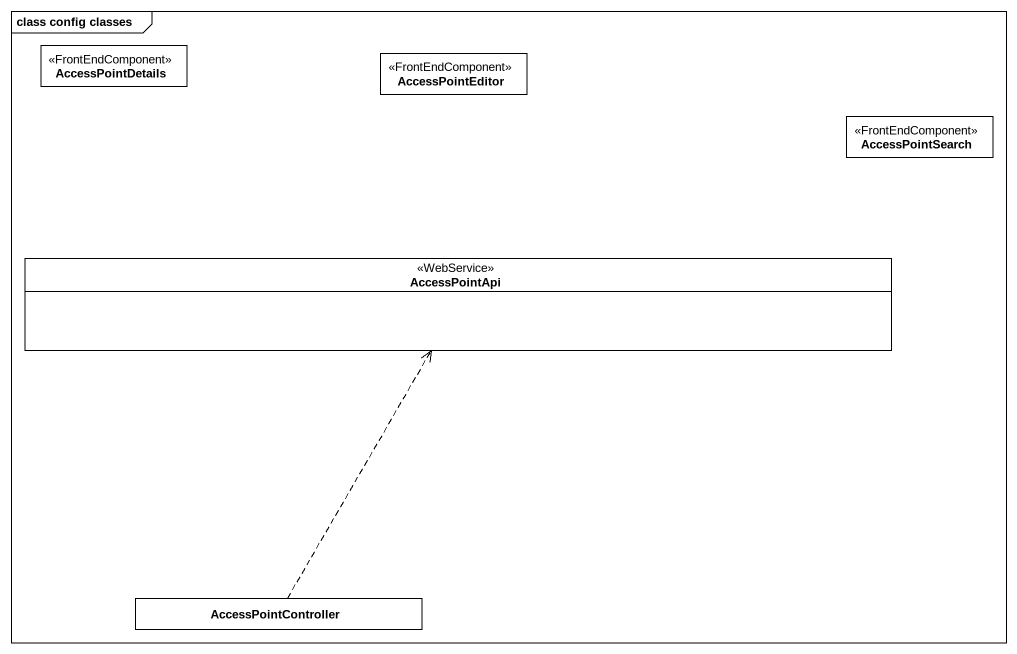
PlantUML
@startuml
mainframe class config classes
hide circle
hide empty members
class AccessPointDetails <<FrontEndComponent>>
class AccessPointEditor <<FrontEndComponent>>
class AccessPointSearch <<FrontEndComponent>>
class AccessPointApi <<WebService>>
class AccessPointController
AccessPointController .up.> AccessPointApi
@enduml
